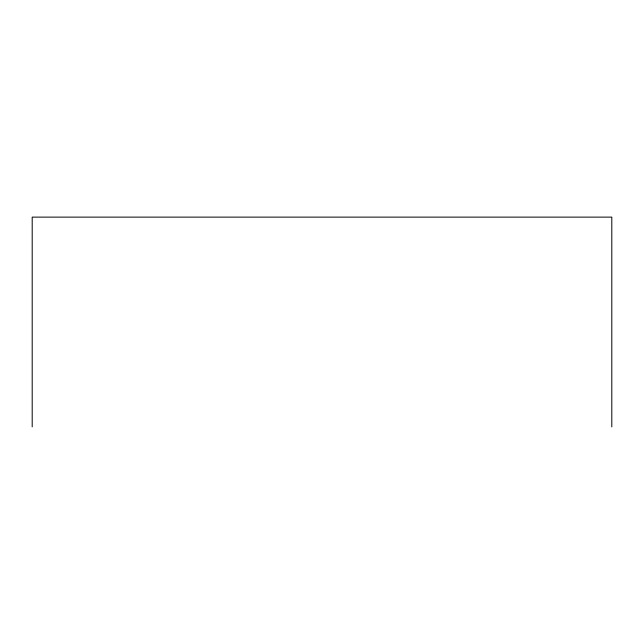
<?xml version="1.0" encoding="UTF-8"?>
<svg xmlns="http://www.w3.org/2000/svg" width="644" height="644" viewBox="0 0 644 644"><rect width="100%" height="100%" fill="white"/><g stroke="black" fill="none" stroke-linecap="round" stroke-linejoin="round"><path stroke-width="0.97" d="M611.8 426.875L611.8 217.125L32.2 217.125L32.2 426.875"/></g></svg>
